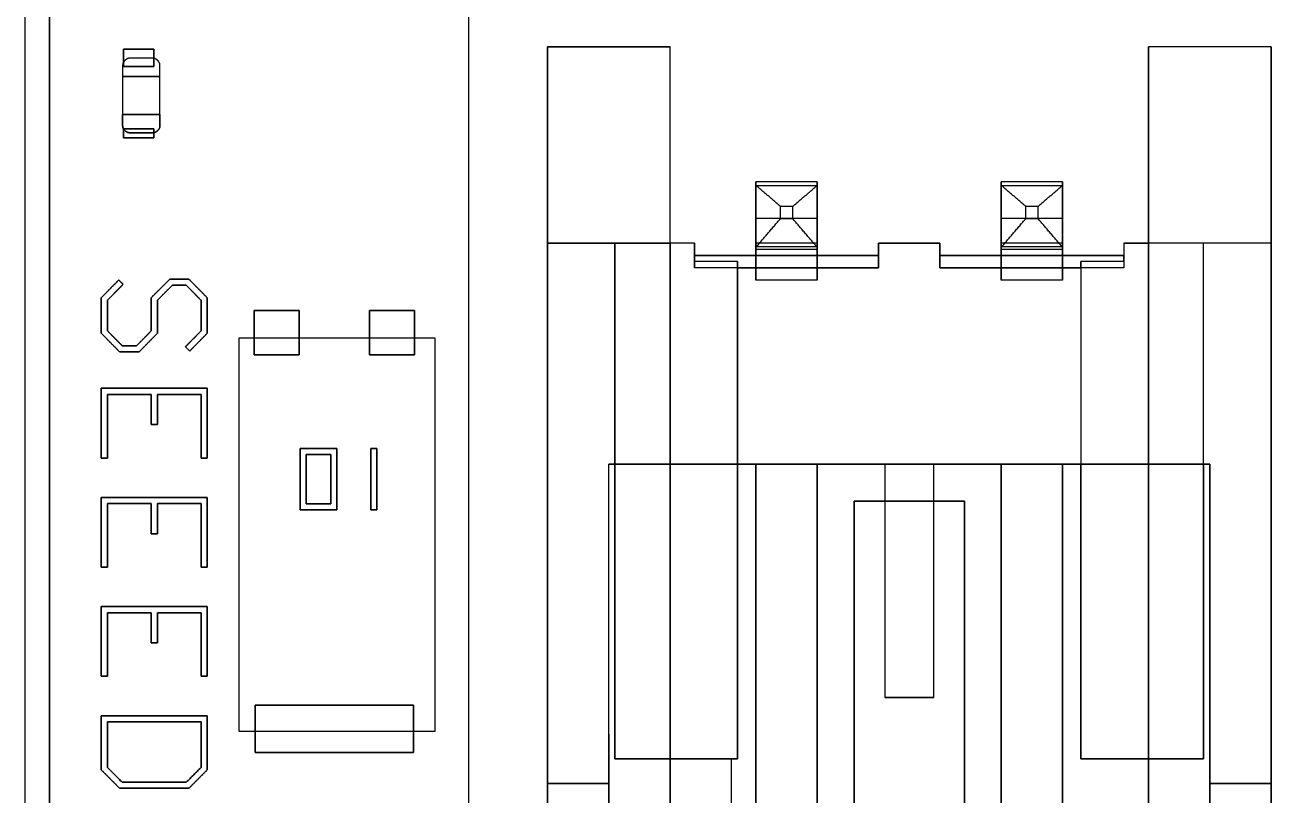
# Model space of a CAD drawing. Header units: millimetres. Extents: x -272 to 522, y -39 to 39.
# Drawn here: x 50.25 to 60.41, y 18.89 to 25.16 of the extents above; entities that cross this region are included whole.
import ezdxf

# ---------------------------------------------------------------- set-up
doc = ezdxf.new("R2010")
doc.units = ezdxf.units.MM
for name, color, linetype, true_color in [('_BLOCK$JST_PH_S2B-PH-K_1x02_P2.00mm_Horizontal', 7, 'Continuous', 0x000000), ('_BLOCK$XIAO-nRF52840', 7, 'Continuous', 0x000000), ('PCB_item$connector', 7, 'Continuous', 0x000000), ('PCB_item$miconboard', 7, 'Continuous', 0x000000)]:
    doc.layers.add(name, color=color, linetype=linetype, true_color=true_color)
doc.layers.get('PCB_item$connector').off()
doc.layers.get('PCB_item$miconboard').off()

# ---------------------------------------------------------------- blocks, each defined once
blk = doc.blocks.new('JST_S2B_PH_K')
at = {"layer": '_BLOCK$JST_PH_S2B-PH-K_1x02_P2.00mm_Horizontal', "extrusion": (-1, 0, 0)}
for centre, radius, end in [((0.3, 2.8, 0.25), 0.55, 180), ((0.3, 2.8, -0.25), 0.55, 180), ((0.3, 2.8, -1.75), 0.55, 180), ((0.3, 2.8, -2.25), 0.55, 180), ((4.65, 2.9, -3.45), 0.4, 270), ((4.65, 2.9, -3.95), 0.4, 270)]:
    blk.add_arc(centre, radius, 90, end, dxfattribs=at)
at = {"layer": '_BLOCK$JST_PH_S2B-PH-K_1x02_P2.00mm_Horizontal', "extrusion": (1, 0, 0)}
for centre, radius, start in [((-0.3, 2.8, -0.25), 0.05, 360), ((-0.3, 2.8, 0.25), 0.05, 360), ((-0.3, 2.8, 1.75), 0.05, 360), ((-0.3, 2.8, 2.25), 0.05, 360), ((-4.65, 2.9, -1.95), 0.4, 270), ((-4.65, 2.9, -1.45), 0.4, 270)]:
    blk.add_arc(centre, radius, start, 90, dxfattribs=at)
at = {"layer": '_BLOCK$JST_PH_S2B-PH-K_1x02_P2.00mm_Horizontal'}
for points in [[(-1.95, 1.35, 3.2), (-1.95, 1.35)], [(-1.95, 1.35), (-1.95, -6.25)], [(-0.95, 1.35), (-1.95, 1.35)], [(-1.95, -0.25, 4.1), (-1.95, 1.35, 3.2)], [(-1.95, 1.35, 3.2), (-0.95, 1.35, 3.2)], [(-0.95, -6.25), (-0.95, 1.35)], [(-0.95, 1.35, 3.2), (-0.95, 1.35)], [(-0.95, -0.25, 4.1), (-0.95, 1.35, 3.2)], [(3.95, 1.35), (2.95, 1.35)], [(2.95, 1.35), (2.95, -6.25)], [(3.95, 1.35, 3.2), (2.95, 1.35, 3.2)], [(2.95, 1.35, 3.2), (2.95, 1.35)], [(2.95, -0.25, 4.1), (2.95, 1.35, 3.2)], [(3.95, -6.25), (3.95, 1.35)], [(3.95, 1.35), (3.95, 1.35, 3.2)], [(3.95, 1.35, 3.2), (3.95, -0.25, 4.1)], [(-0.25, 0.25, 2.8), (-0.25, 0.25, -0.9)], [(0.25, 0.25, -0.9), (-0.25, 0.25, -0.9)], [(-0.25, 0.25, -0.9), (-0.25, -0.05, -1.5)], [(0.25, 0.25, 2.8), (-0.25, 0.25, 2.8)], [(-0.25, 0.218, -3.2), (-0.248, 0.219, -3.202)], [(-0.25, 0.218, -3.2), (-0.25, -0.282, -3.2)], [(-0.25, -0.05, -1.5), (-0.25, 0.218, -3.2)], [(-0.248, 0.219, -3.202), (0.248, 0.219, -3.202)], [(-0.05, 0.05, -3.4), (-0.248, 0.219, -3.202)], [(0.05, 0.05, -3.4), (0.248, 0.219, -3.202)], [(0.248, 0.219, -3.202), (0.25, 0.218, -3.2)], [(0.25, 0.25, 2.8), (0.25, 0.25, -0.9)], [(0.25, 0.25, -0.9), (0.25, -0.05, -1.5)], [(0.25, 0.218, -3.2), (0.25, -0.282, -3.2)], [(0.25, -0.05, -1.5), (0.25, 0.218, -3.2)], [(1.75, 0.25, 2.8), (1.75, 0.25, -0.9)], [(2.25, 0.25, -0.9), (1.75, 0.25, -0.9)], [(1.75, 0.25, -0.9), (1.75, -0.05, -1.5)], [(2.25, 0.25, 2.8), (1.75, 0.25, 2.8)], [(1.75, 0.218, -3.2), (1.752, 0.219, -3.202)], [(1.75, 0.218, -3.2), (1.75, -0.282, -3.2)], [(1.75, -0.05, -1.5), (1.75, 0.218, -3.2)], [(1.752, 0.219, -3.202), (2.248, 0.219, -3.202)], [(1.95, 0.05, -3.4), (1.752, 0.219, -3.202)], [(2.05, 0.05, -3.4), (2.248, 0.219, -3.202)], [(2.248, 0.219, -3.202), (2.25, 0.218, -3.2)], [(2.25, 0.25, 2.8), (2.25, 0.25, -0.9)], [(2.25, 0.25, -0.9), (2.25, -0.05, -1.5)], [(2.25, 0.218, -3.2), (2.25, -0.282, -3.2)], [(2.25, -0.05, -1.5), (2.25, 0.218, -3.2)], [(-0.05, -0.05, -3.4), (-0.05, 0.05, -3.4)], [(0.05, 0.05, -3.4), (-0.05, 0.05, -3.4)], [(0.05, -0.05, -3.4), (0.05, 0.05, -3.4)], [(1.95, -0.05, -3.4), (1.95, 0.05, -3.4)], [(2.05, 0.05, -3.4), (1.95, 0.05, -3.4)], [(2.05, -0.05, -3.4), (2.05, 0.05, -3.4)], [(0.25, -0.05, -1.5), (-0.25, -0.05, -1.5)], [(-0.248, -0.281, -3.202), (-0.05, -0.05, -3.4)], [(-0.05, -0.05, -3.4), (0.05, -0.05, -3.4)], [(0.248, -0.281, -3.202), (0.05, -0.05, -3.4)], [(2.25, -0.05, -1.5), (1.75, -0.05, -1.5)], [(1.752, -0.281, -3.202), (1.95, -0.05, -3.4)], [(1.95, -0.05, -3.4), (2.05, -0.05, -3.4)], [(2.248, -0.281, -3.202), (2.05, -0.05, -3.4)], [(-1.95, -0.25, 4.8), (-1.95, -0.25, 4.1)], [(-1.95, -6.25, 4.8), (-1.95, -0.25, 4.8)], [(-1.4, -0.25, 4.8), (-1.95, -0.25, 4.8)], [(-1.95, -0.25, 4.1), (-0.95, -0.25, 4.1)], [(-0.75, -0.25, 4.2), (-1.4, -0.25, 4.2)], [(-1.4, -0.25, 4.2), (-1.4, -0.25, 4.8)], [(-1.4, -0.25, 4.8), (-1.4, -4.45, 4.8)], [(-1.4, -2.05, 4.2), (-1.4, -0.25, 4.2)], [(-0.75, -0.25, 0.3), (-0.95, -0.25, 0.3)], [(-0.95, -0.25, 0.3), (-0.95, -6.25, 0.3)], [(-0.95, -0.25, 0.3), (-0.95, -0.25, 4.1)], [(-0.75, -0.45, 0.3), (-0.75, -0.25, 0.3)], [(-0.75, -0.25, 0.3), (-0.75, -0.25, 4.2)], [(-0.75, -0.25, 4.2), (-0.75, -0.4, 4.2)], [(-0.25, -0.25, -0.9), (-0.25, -0.25, 2.8)], [(0.25, -0.25, 2.8), (-0.25, -0.25, 2.8)], [(0.25, -0.25, -0.9), (-0.25, -0.25, -0.9)], [(-0.25, -0.55, -1.5), (-0.25, -0.25, -0.9)], [(-0.248, -0.281, -3.202), (-0.25, -0.282, -3.2)], [(-0.25, -0.282, -3.2), (-0.25, -0.55, -1.5)], [(-0.25, -0.35, 3.35), (-0.25, -0.3, 3.35)], [(-0.25, -0.3, 3.35), (0.25, -0.3, 3.35)], [(-0.25, -0.3, 2.85), (-0.25, -0.35, 2.85)], [(-0.25, -0.3, 2.85), (0.25, -0.3, 2.85)], [(0.248, -0.281, -3.202), (-0.248, -0.281, -3.202)], [(0.25, -0.282, -3.2), (0.248, -0.281, -3.202)], [(0.25, -0.25, -0.9), (0.25, -0.25, 2.8)], [(0.25, -0.55, -1.5), (0.25, -0.25, -0.9)], [(0.25, -0.282, -3.2), (0.25, -0.55, -1.5)], [(0.25, -0.35, 3.35), (0.25, -0.3, 3.35)], [(0.25, -0.3, 2.85), (0.25, -0.35, 2.85)], [(0.75, -0.45, 4.8), (0.75, -0.25, 4.8)], [(0.75, -0.25, 4.8), (1.25, -0.25, 4.8)], [(1.25, -0.25, 0.3), (0.75, -0.25, 0.3)], [(0.75, -0.25, 0.3), (0.75, -0.45, 0.3)], [(0.75, -0.25, 4.8), (0.75, -0.25, 0.3)], [(1.25, -0.25, 4.8), (1.25, -0.45, 4.8)], [(1.25, -0.45, 0.3), (1.25, -0.25, 0.3)], [(1.25, -0.25, 0.3), (1.25, -0.25, 4.8)], [(1.75, -0.25, -0.9), (1.75, -0.25, 2.8)], [(2.25, -0.25, 2.8), (1.75, -0.25, 2.8)], [(2.25, -0.25, -0.9), (1.75, -0.25, -0.9)], [(1.75, -0.55, -1.5), (1.75, -0.25, -0.9)], [(1.752, -0.281, -3.202), (1.75, -0.282, -3.2)], [(1.75, -0.282, -3.2), (1.75, -0.55, -1.5)], [(1.75, -0.35, 3.35), (1.75, -0.3, 3.35)], [(1.75, -0.3, 3.35), (2.25, -0.3, 3.35)], [(1.75, -0.3, 2.85), (1.75, -0.35, 2.85)], [(1.75, -0.3, 2.85), (2.25, -0.3, 2.85)], [(2.248, -0.281, -3.202), (1.752, -0.281, -3.202)], [(2.25, -0.282, -3.2), (2.248, -0.281, -3.202)], [(2.25, -0.25, -0.9), (2.25, -0.25, 2.8)], [(2.25, -0.55, -1.5), (2.25, -0.25, -0.9)], [(2.25, -0.282, -3.2), (2.25, -0.55, -1.5)], [(2.25, -0.35, 3.35), (2.25, -0.3, 3.35)], [(2.25, -0.3, 2.85), (2.25, -0.35, 2.85)], [(2.75, -0.25, 4.2), (2.75, -0.25, 0.3)], [(2.75, -0.25, 0.3), (2.95, -0.25, 0.3)], [(3.4, -0.25, 4.2), (2.75, -0.25, 4.2)], [(2.75, -0.25, 0.3), (2.75, -0.45, 0.3)], [(2.75, -0.25, 4.2), (2.75, -0.4, 4.2)], [(3.95, -0.25, 4.1), (2.95, -0.25, 4.1)], [(2.95, -0.25, 0.3), (2.95, -0.25, 4.1)], [(2.95, -6.25, 0.3), (2.95, -0.25, 0.3)], [(3.95, -0.25, 4.8), (3.4, -0.25, 4.8)], [(3.4, -0.25, 4.8), (3.4, -0.25, 4.2)], [(3.4, -4.45, 4.8), (3.4, -0.25, 4.8)], [(3.4, -2.05, 4.2), (3.4, -0.25, 4.2)], [(3.95, -0.25, 4.1), (3.95, -0.25, 4.8)], [(3.95, -0.25, 4.8), (3.95, -6.25, 4.8)], [(-0.75, -0.4, 4.2), (-0.75, -0.35, 3.6)], [(-0.75, -0.35, 3.6), (0.75, -0.35, 3.6)], [(-0.75, -0.35, 3.6), (-0.75, -0.35, 2.6)], [(0.75, -0.35, 2.6), (-0.75, -0.35, 2.6)], [(-0.75, -0.35, 2.6), (-0.75, -0.45, 0.3)], [(-0.4, -0.4, 4.2), (-0.75, -0.4, 4.2)], [(-0.4, -0.45, 4.8), (-0.4, -0.4, 4.2)], [(-0.4, -0.4, 4.2), (-0.4, -2.05, 4.2)], [(0.25, -0.35, 2.85), (-0.25, -0.35, 2.85)], [(-0.25, -0.35, 2.85), (-0.25, -0.35, 3.35)], [(-0.25, -0.35, 3.35), (0.25, -0.35, 3.35)], [(0.25, -0.35, 3.35), (0.25, -0.35, 2.85)], [(0.75, -0.35, 3.6), (0.75, -0.35, 2.6)], [(0.75, -0.45, 4.8), (0.75, -0.35, 3.6)], [(0.75, -0.35, 2.6), (0.75, -0.45, 0.3)], [(1.25, -0.45, 4.8), (1.25, -0.35, 3.6)], [(1.25, -0.35, 3.6), (2.75, -0.35, 3.6)], [(1.25, -0.35, 3.6), (1.25, -0.35, 2.6)], [(2.75, -0.35, 2.6), (1.25, -0.35, 2.6)], [(1.25, -0.35, 2.6), (1.25, -0.45, 0.3)], [(2.25, -0.35, 2.85), (1.75, -0.35, 2.85)], [(1.75, -0.35, 2.85), (1.75, -0.35, 3.35)], [(1.75, -0.35, 3.35), (2.25, -0.35, 3.35)], [(2.25, -0.35, 3.35), (2.25, -0.35, 2.85)], [(2.75, -0.4, 4.2), (2.4, -0.4, 4.2)], [(2.4, -0.4, 4.2), (2.4, -2.05, 4.2)], [(2.4, -0.45, 4.8), (2.4, -0.4, 4.2)], [(2.75, -0.35, 3.6), (2.75, -0.35, 2.6)], [(2.75, -0.4, 4.2), (2.75, -0.35, 3.6)], [(2.75, -0.35, 2.6), (2.75, -0.45, 0.3)], [(0.75, -0.45, 0.3), (-0.75, -0.45, 0.3)], [(-0.4, -4.45, 4.8), (-0.4, -0.45, 4.8)], [(-0.4, -0.45, 4.8), (0.75, -0.45, 4.8)], [(1.25, -0.45, 4.8), (2.4, -0.45, 4.8)], [(2.75, -0.45, 0.3), (1.25, -0.45, 0.3)], [(2.4, -0.45, 4.8), (2.4, -4.45, 4.8)], [(0.25, -0.55, -1.5), (-0.25, -0.55, -1.5)], [(2.25, -0.55, -1.5), (1.75, -0.55, -1.5)], [(-1.45, -6.25, 0.8), (-1.45, -2.05, 0.8)], [(-1.45, -2.05, 0.8), (0.8, -2.05, 0.8)], [(-1.45, -6.25, 4.2), (-1.45, -2.05, 4.2)], [(-1.45, -2.05, 4.2), (-1.45, -2.05, 0.8)], [(-1.4, -2.05, 4.2), (-1.45, -2.05, 4.2)], [(-1.4, -4.45, 4.2), (-1.4, -2.05, 4.2)], [(-0.4, -2.05, 4.2), (-1.4, -2.05, 4.2)], [(2.4, -2.05, 4.2), (-0.4, -2.05, 4.2)], [(-0.4, -2.05, 4.2), (-0.4, -4.45, 4.2)], [(0.25, -2.05, 2.85), (-0.25, -2.05, 2.85)], [(-0.25, -2.05, 2.85), (-0.25, -2.05, 3.35)], [(-0.25, -2.05, 3.35), (0.25, -2.05, 3.35)], [(-0.25, -5.55, 3.35), (-0.25, -2.05, 3.35)], [(-0.25, -2.05, 2.85), (-0.25, -5.55, 2.85)], [(0.25, -2.05, 3.35), (0.25, -2.05, 2.85)], [(0.25, -5.55, 3.35), (0.25, -2.05, 3.35)], [(0.25, -2.05, 2.85), (0.25, -5.55, 2.85)], [(0.8, -2.05, 0.8), (0.8, -3.95, 0.8)], [(0.8, -2.05, 0.8), (0.8, -2.05, 1.1)], [(0.8, -2.05, 1.1), (1.2, -2.05, 1.1)], [(0.8, -2.05, 1.1), (0.8, -3.95, 1.1)], [(1.2, -3.95, 0.8), (1.2, -2.05, 0.8)], [(1.2, -2.05, 0.8), (3.45, -2.05, 0.8)], [(1.2, -2.05, 1.1), (1.2, -2.05, 0.8)], [(1.2, -3.95, 1.1), (1.2, -2.05, 1.1)], [(2.25, -2.05, 2.85), (1.75, -2.05, 2.85)], [(1.75, -2.05, 2.85), (1.75, -2.05, 3.35)], [(1.75, -2.05, 3.35), (2.25, -2.05, 3.35)], [(1.75, -5.55, 3.35), (1.75, -2.05, 3.35)], [(1.75, -2.05, 2.85), (1.75, -5.55, 2.85)], [(2.25, -2.05, 3.35), (2.25, -2.05, 2.85)], [(2.25, -5.55, 3.35), (2.25, -2.05, 3.35)], [(2.25, -2.05, 2.85), (2.25, -5.55, 2.85)], [(2.4, -4.45, 4.2), (2.4, -2.05, 4.2)], [(3.4, -2.05, 4.2), (2.4, -2.05, 4.2)], [(3.45, -2.05, 4.2), (3.4, -2.05, 4.2)], [(3.4, -2.05, 4.2), (3.4, -4.45, 4.2)], [(3.45, -6.25, 0.8), (3.45, -2.05, 0.8)], [(3.45, -2.05, 0.8), (3.45, -2.05, 4.2)], [(3.45, -2.05, 4.2), (3.45, -6.25, 4.2)], [(1.45, -2.35, 4.8), (0.55, -2.35, 4.8)], [(0.55, -2.35, 4.8), (0.55, -6.25, 4.8)], [(0.55, -6.25, 4.2), (0.55, -2.35, 4.2)], [(0.55, -2.35, 4.2), (1.45, -2.35, 4.2)], [(0.55, -2.35, 4.8), (0.55, -2.35, 4.2)], [(1.45, -6.25, 4.8), (1.45, -2.35, 4.8)], [(1.45, -2.35, 4.2), (1.45, -6.25, 4.2)], [(1.45, -2.35, 4.8), (1.45, -2.35, 4.2)], [(0.8, -3.95, 0.8), (1.2, -3.95, 0.8)], [(1.2, -3.95, 1.1), (0.8, -3.95, 1.1)], [(0.8, -3.95, 1.1), (0.8, -3.95, 0.8)], [(1.2, -3.95, 0.8), (1.2, -3.95, 1.1)], [(-0.4, -4.45, 4.2), (-1.4, -4.45, 4.2)], [(-1.4, -4.45, 4.2), (-1.4, -4.45, 4.8)], [(-1.4, -4.45, 4.8), (-0.95, -4.45, 4.8)], [(-0.95, -4.45, 4.8), (-0.95, -4.45, 4.85)], [(-0.95, -4.45, 4.85), (-0.45, -4.45, 4.85)], [(-0.95, -4.45, 4.8), (-0.95, -6.25, 4.8)], [(-0.95, -4.45, 4.85), (-0.95, -6.25, 4.85)], [(-0.45, -6.25, 4.8), (-0.45, -4.45, 4.8)], [(-0.45, -4.45, 4.8), (-0.4, -4.45, 4.8)], [(-0.45, -4.45, 4.85), (-0.45, -4.45, 4.8)], [(-0.45, -6.25, 4.85), (-0.45, -4.45, 4.85)], [(-0.4, -4.45, 4.2), (-0.4, -4.45, 4.8)], [(2.4, -4.45, 4.8), (3.4, -4.45, 4.8)], [(3.4, -4.45, 4.2), (2.4, -4.45, 4.2)], [(2.4, -4.45, 4.8), (2.4, -4.45, 4.2)], [(3.4, -4.45, 4.8), (3.4, -4.45, 4.2)], [(-1.45, -4.65, 2.5), (-1.95, -4.65, 2.5)], [(-1.95, -4.65, 2.5), (-1.95, -6.25, 2.5)], [(-1.95, -4.65, 3.3), (-1.95, -6.25, 3.3)], [(-1.95, -4.65, 3.3), (-1.45, -4.65, 3.3)], [(-1.45, -6.25, 2.5), (-1.45, -4.65, 2.5)], [(-1.45, -4.65, 3.3), (-1.45, -6.25, 3.3)], [(3.95, -4.65, 2.5), (3.45, -4.65, 2.5)], [(3.45, -4.65, 2.5), (3.45, -6.25, 2.5)], [(3.45, -6.25, 3.3), (3.45, -4.65, 3.3)], [(3.45, -4.65, 3.3), (3.95, -4.65, 3.3)], [(3.95, -6.25, 2.5), (3.95, -4.65, 2.5)], [(3.95, -6.25, 3.3), (3.95, -4.65, 3.3)], [(0.25, -5.55, 3.35), (-0.25, -5.55, 3.35)], [(-0.25, -5.55, 2.85), (-0.25, -5.55, 3.35)], [(-0.25, -5.55, 2.85), (0.25, -5.55, 2.85)], [(-0.25, -5.55, 3.35), (-0.05, -5.75, 3.15)], [(-0.05, -5.75, 3.05), (-0.25, -5.55, 2.85)], [(0.05, -5.75, 3.05), (0.25, -5.55, 2.85)], [(0.25, -5.55, 3.35), (0.05, -5.75, 3.15)], [(0.25, -5.55, 2.85), (0.25, -5.55, 3.35)], [(2.25, -5.55, 3.35), (1.75, -5.55, 3.35)], [(1.75, -5.55, 2.85), (1.75, -5.55, 3.35)], [(1.75, -5.55, 2.85), (2.25, -5.55, 2.85)], [(1.75, -5.55, 3.35), (1.95, -5.75, 3.15)], [(1.95, -5.75, 3.05), (1.75, -5.55, 2.85)], [(2.05, -5.75, 3.05), (2.25, -5.55, 2.85)], [(2.25, -5.55, 3.35), (2.05, -5.75, 3.15)], [(2.25, -5.55, 2.85), (2.25, -5.55, 3.35)], [(-0.05, -5.75, 3.15), (0.05, -5.75, 3.15)], [(-0.05, -5.75, 3.15), (-0.05, -5.75, 3.05)], [(0.05, -5.75, 3.05), (-0.05, -5.75, 3.05)], [(0.05, -5.75, 3.15), (0.05, -5.75, 3.05)], [(1.95, -5.75, 3.15), (2.05, -5.75, 3.15)], [(1.95, -5.75, 3.15), (1.95, -5.75, 3.05)], [(2.05, -5.75, 3.05), (1.95, -5.75, 3.05)], [(2.05, -5.75, 3.15), (2.05, -5.75, 3.05)], [(-1.45, -6.25, 2.5), (-1.95, -6.25, 2.5)], [(-1.95, -6.25, 2.5), (-1.95, -6.25)], [(-1.95, -6.25), (-0.95, -6.25)], [(-1.95, -6.25, 3.3), (-1.95, -6.25, 4.8)], [(-0.95, -6.25, 4.8), (-1.95, -6.25, 4.8)], [(-1.95, -6.25, 3.3), (-1.45, -6.25, 3.3)], [(3.45, -6.25, 0.8), (-1.45, -6.25, 0.8)], [(-1.45, -6.25, 0.8), (-1.45, -6.25, 2.5)], [(-1.45, -6.25, 3.3), (-1.45, -6.25, 4.2)], [(-1.45, -6.25, 4.2), (0.55, -6.25, 4.2)], [(-0.95, -6.25, 0.3), (2.95, -6.25, 0.3)], [(-0.95, -6.25), (-0.95, -6.25, 0.3)], [(-0.45, -6.25, 4.85), (-0.95, -6.25, 4.85)], [(-0.95, -6.25, 4.85), (-0.95, -6.25, 4.8)], [(0.55, -6.25, 4.8), (-0.45, -6.25, 4.8)], [(-0.45, -6.25, 4.8), (-0.45, -6.25, 4.85)], [(0.55, -6.25, 4.2), (0.55, -6.25, 4.8)], [(3.95, -6.25, 4.8), (1.45, -6.25, 4.8)], [(1.45, -6.25, 4.8), (1.45, -6.25, 4.2)], [(1.45, -6.25, 4.2), (3.45, -6.25, 4.2)], [(2.95, -6.25, 0.3), (2.95, -6.25)], [(2.95, -6.25), (3.95, -6.25)], [(3.45, -6.25, 2.5), (3.95, -6.25, 2.5)], [(3.45, -6.25, 2.5), (3.45, -6.25, 0.8)], [(3.45, -6.25, 4.2), (3.45, -6.25, 3.3)], [(3.45, -6.25, 3.3), (3.95, -6.25, 3.3)], [(3.95, -6.25, 2.5), (3.95, -6.25)], [(3.95, -6.25, 4.8), (3.95, -6.25, 3.3)]]:
    blk.add_open_spline(points, degree=1, dxfattribs=at)
blk = doc.blocks.new('XIAO-nRF52840 v15')
at = {"layer": '_BLOCK$XIAO-nRF52840', "color": 253, "true_color": 0xa0a0a0}
for points in [[(-5.053, 3, -0.011), (-5.053, 3, -12.211)], [(-5.253, 2.8, -0.011), (-5.253, 2.8, -12.211)], [(-5.053, 2.8, -0.011), (-5.053, 2.8, -12.211)], [(-5.253, 1, -12.211), (-5.253, 1, -0.011)], [(-5.053, 1, -0.011), (-5.053, 1, -12.211)]]:
    blk.add_open_spline(points, degree=1, dxfattribs=at)
at = {"layer": '_BLOCK$XIAO-nRF52840'}
for points in [[(-8.397, 1.5, -9.52), (-8.397, 1.5, -6.319)], [(-8.397, 1.5, -6.319), (-6.797, 1.5, -6.319)], [(-6.797, 1.5, -9.52), (-8.397, 1.5, -9.52)], [(-8.397, 1, -9.52), (-8.397, 1.5, -9.52)], [(-8.397, 1.5, -6.319), (-8.397, 1, -6.319)], [(-7.872, 1.5, -7.218), (-7.922, 1.5, -7.218)], [(-7.922, 1.5, -7.218), (-7.922, 1.49, -7.218)], [(-7.922, 1.5, -7.719), (-7.872, 1.5, -7.719)], [(-7.922, 1.49, -7.719), (-7.922, 1.5, -7.719)], [(-7.922, 1.5, -7.218), (-7.922, 1.5, -7.719)], [(-7.922, 1.49, -7.719), (-7.922, 1.5, -7.719)], [(-7.922, 1.5, -7.719), (-7.872, 1.5, -7.719)], [(-7.872, 1.5, -7.218), (-7.922, 1.5, -7.218)], [(-7.922, 1.5, -7.218), (-7.922, 1.49, -7.218)], [(-7.922, 1.5, -7.218), (-7.922, 1.5, -7.719)], [(-7.922, 1.49, -7.218), (-7.872, 1.49, -7.218)], [(-7.872, 1.49, -7.719), (-7.922, 1.49, -7.719)], [(-7.922, 1.49, -7.719), (-7.922, 1.49, -7.218)], [(-7.872, 1.49, -7.719), (-7.922, 1.49, -7.719)], [(-7.922, 1.49, -7.218), (-7.872, 1.49, -7.218)], [(-7.922, 1.49, -7.719), (-7.922, 1.49, -7.218)], [(-7.872, 1.49, -7.218), (-7.872, 1.5, -7.218)], [(-7.872, 1.5, -7.719), (-7.872, 1.5, -7.218)], [(-7.872, 1.49, -7.719), (-7.872, 1.5, -7.719)], [(-7.872, 1.5, -7.719), (-7.872, 1.49, -7.719)], [(-7.872, 1.5, -7.719), (-7.872, 1.5, -7.218)], [(-7.872, 1.5, -7.218), (-7.872, 1.49, -7.218)], [(-7.872, 1.49, -7.218), (-7.872, 1.49, -7.719)], [(-7.872, 1.49, -7.218), (-7.872, 1.49, -7.719)], [(-7.297, 1.5, -7.218), (-7.597, 1.5, -7.218)], [(-7.597, 1.5, -7.218), (-7.597, 1.49, -7.218)], [(-7.597, 1.5, -7.719), (-7.297, 1.5, -7.719)], [(-7.597, 1.49, -7.719), (-7.597, 1.5, -7.719)], [(-7.597, 1.5, -7.218), (-7.597, 1.5, -7.719)], [(-7.597, 1.49, -7.719), (-7.597, 1.5, -7.719)], [(-7.597, 1.5, -7.719), (-7.297, 1.5, -7.719)], [(-7.297, 1.5, -7.218), (-7.597, 1.5, -7.218)], [(-7.597, 1.5, -7.218), (-7.597, 1.49, -7.218)], [(-7.597, 1.5, -7.218), (-7.597, 1.5, -7.719)], [(-7.597, 1.49, -7.218), (-7.297, 1.49, -7.218)], [(-7.297, 1.49, -7.719), (-7.597, 1.49, -7.719)], [(-7.597, 1.49, -7.719), (-7.597, 1.49, -7.218)], [(-7.297, 1.49, -7.719), (-7.597, 1.49, -7.719)], [(-7.597, 1.49, -7.218), (-7.297, 1.49, -7.218)], [(-7.597, 1.49, -7.719), (-7.597, 1.49, -7.218)], [(-7.547, 1.5, -7.268), (-7.347, 1.5, -7.268)], [(-7.547, 1.49, -7.268), (-7.547, 1.5, -7.268)], [(-7.547, 1.5, -7.669), (-7.547, 1.5, -7.268)], [(-7.547, 1.49, -7.669), (-7.547, 1.5, -7.669)], [(-7.347, 1.5, -7.669), (-7.547, 1.5, -7.669)], [(-7.547, 1.49, -7.669), (-7.547, 1.5, -7.669)], [(-7.547, 1.5, -7.669), (-7.547, 1.5, -7.268)], [(-7.547, 1.5, -7.268), (-7.547, 1.49, -7.268)], [(-7.547, 1.5, -7.268), (-7.347, 1.5, -7.268)], [(-7.347, 1.5, -7.669), (-7.547, 1.5, -7.669)], [(-7.347, 1.49, -7.268), (-7.547, 1.49, -7.268)], [(-7.547, 1.49, -7.268), (-7.547, 1.49, -7.669)], [(-7.547, 1.49, -7.669), (-7.347, 1.49, -7.669)], [(-7.547, 1.49, -7.268), (-7.547, 1.49, -7.669)], [(-7.347, 1.49, -7.268), (-7.547, 1.49, -7.268)], [(-7.547, 1.49, -7.669), (-7.347, 1.49, -7.669)], [(-7.347, 1.5, -7.268), (-7.347, 1.5, -7.669)], [(-7.347, 1.49, -7.268), (-7.347, 1.5, -7.268)], [(-7.347, 1.5, -7.669), (-7.347, 1.49, -7.669)], [(-7.347, 1.5, -7.268), (-7.347, 1.49, -7.268)], [(-7.347, 1.5, -7.268), (-7.347, 1.5, -7.669)], [(-7.347, 1.5, -7.669), (-7.347, 1.49, -7.669)], [(-7.347, 1.49, -7.669), (-7.347, 1.49, -7.268)], [(-7.347, 1.49, -7.669), (-7.347, 1.49, -7.268)], [(-7.297, 1.49, -7.218), (-7.297, 1.5, -7.218)], [(-7.297, 1.5, -7.719), (-7.297, 1.5, -7.218)], [(-7.297, 1.49, -7.719), (-7.297, 1.5, -7.719)], [(-7.297, 1.5, -7.719), (-7.297, 1.49, -7.719)], [(-7.297, 1.5, -7.719), (-7.297, 1.5, -7.218)], [(-7.297, 1.5, -7.218), (-7.297, 1.49, -7.218)], [(-7.297, 1.49, -7.218), (-7.297, 1.49, -7.719)], [(-7.297, 1.49, -7.218), (-7.297, 1.49, -7.719)], [(-6.797, 1.5, -6.319), (-6.797, 1.5, -9.52)], [(-6.797, 1.5, -9.52), (-6.797, 1, -9.52)], [(-6.797, 1.5, -6.319), (-6.797, 1, -6.319)], [(-6.154, 1, -4.498), (-6.154, 1.3, -4.498)], [(-6.154, 1.3, -4.498), (-5.849, 1.3, -4.498)], [(-6.154, 1.3, -4.188), (-5.849, 1.3, -4.188)], [(-6.154, 1.3, -4.498), (-6.154, 1.3, -4.188)], [(-6.154, 1, -4.188), (-6.154, 1.3, -4.188)], [(-6.154, 1, -4.498), (-6.154, 1.3, -4.498)], [(-6.154, 1.3, -4.498), (-5.849, 1.3, -4.498)], [(-6.154, 1, -4.585), (-6.154, 1.3, -4.585)], [(-6.154, 1.3, -4.585), (-6.152, 1.3, -4.605)], [(-6.154, 1.3, -4.498), (-6.154, 1.3, -4.585)], [(-6.154, 1.3, -4.188), (-6.154, 1, -4.188)], [(-5.849, 1.3, -4.188), (-6.154, 1.3, -4.188)], [(-6.154, 1.3, -4.188), (-6.154, 1.3, -4.102)], [(-6.154, 1, -4.102), (-6.154, 1.3, -4.102)], [(-6.154, 1.3, -4.102), (-6.152, 1.3, -4.082)], [(-6.152, 1.3, -4.605), (-6.152, 1, -4.605)], [(-6.152, 1.3, -4.605), (-6.142, 1.3, -4.623)], [(-6.152, 1, -4.082), (-6.152, 1.3, -4.082)], [(-6.152, 1.3, -4.082), (-6.142, 1.3, -4.064)], [(-6.142, 1.3, -4.623), (-6.142, 1, -4.623)], [(-6.142, 1.3, -4.623), (-6.129, 1.3, -4.635)], [(-6.142, 1, -4.064), (-6.142, 1.3, -4.064)], [(-6.142, 1.3, -4.064), (-6.129, 1.3, -4.051)], [(-6.129, 1.3, -4.635), (-6.129, 1, -4.635)], [(-6.129, 1.3, -4.635), (-6.111, 1.3, -4.645)], [(-6.129, 1, -4.051), (-6.129, 1.3, -4.051)], [(-6.129, 1.3, -4.051), (-6.111, 1.3, -4.041)], [(-6.111, 1.3, -4.645), (-6.111, 1, -4.645)], [(-6.111, 1.3, -4.645), (-6.091, 1.3, -4.648)], [(-6.111, 1, -4.041), (-6.111, 1.3, -4.041)], [(-6.111, 1.3, -4.041), (-6.091, 1.3, -4.038)], [(-6.091, 1.3, -4.648), (-6.091, 1, -4.648)], [(-6.091, 1.3, -4.648), (-5.913, 1.3, -4.648)], [(-6.091, 1.3, -4.038), (-5.913, 1.3, -4.038)], [(-6.091, 1, -4.038), (-6.091, 1.3, -4.038)], [(-5.913, 1.3, -4.648), (-5.913, 1, -4.648)], [(-5.913, 1.3, -4.648), (-5.893, 1.3, -4.645)], [(-5.913, 1, -4.038), (-5.913, 1.3, -4.038)], [(-5.913, 1.3, -4.038), (-5.893, 1.3, -4.041)], [(-5.893, 1.3, -4.645), (-5.893, 1, -4.645)], [(-5.893, 1.3, -4.645), (-5.875, 1.3, -4.635)], [(-5.893, 1, -4.041), (-5.893, 1.3, -4.041)], [(-5.893, 1.3, -4.041), (-5.875, 1.3, -4.051)], [(-5.875, 1.3, -4.635), (-5.875, 1, -4.635)], [(-5.875, 1.3, -4.635), (-5.862, 1.3, -4.623)], [(-5.875, 1, -4.051), (-5.875, 1.3, -4.051)], [(-5.875, 1.3, -4.051), (-5.862, 1.3, -4.064)], [(-5.862, 1.3, -4.623), (-5.862, 1, -4.623)], [(-5.862, 1.3, -4.623), (-5.852, 1.3, -4.605)], [(-5.862, 1, -4.064), (-5.862, 1.3, -4.064)], [(-5.862, 1.3, -4.064), (-5.852, 1.3, -4.082)], [(-5.852, 1.3, -4.605), (-5.852, 1, -4.605)], [(-5.852, 1.3, -4.605), (-5.849, 1.3, -4.585)], [(-5.852, 1, -4.082), (-5.852, 1.3, -4.082)], [(-5.852, 1.3, -4.082), (-5.849, 1.3, -4.102)], [(-5.849, 1.3, -4.498), (-5.849, 1, -4.498)], [(-5.849, 1.3, -4.188), (-5.849, 1.3, -4.498)], [(-5.849, 1.3, -4.188), (-5.849, 1, -4.188)], [(-5.849, 1.3, -4.498), (-5.849, 1, -4.498)], [(-5.849, 1, -4.585), (-5.849, 1.3, -4.585)], [(-5.849, 1.3, -4.585), (-5.849, 1.3, -4.498)], [(-5.849, 1, -4.188), (-5.849, 1.3, -4.188)], [(-5.849, 1.3, -4.102), (-5.849, 1.3, -4.188)], [(-5.849, 1, -4.102), (-5.849, 1.3, -4.102)], [(-8.673, 1, -13.096), (-8.673, 1, 0.874)], [(-6.797, 1, -9.52), (-8.397, 1, -9.52)], [(-8.397, 1, -6.319), (-6.797, 1, -6.319)], [(-8.397, 1, -9.52), (-8.397, 1, -6.319)], [(-8.229, 0.99, -6.455), (-8.229, 1, -6.455)], [(-8.229, 1, -6.455), (-7.863, 1, -6.455)], [(-7.863, 1, -6.095), (-8.229, 1, -6.095)], [(-8.229, 1, -6.095), (-8.229, 0.99, -6.095)], [(-8.229, 1, -6.095), (-8.229, 1, -6.455)], [(-7.863, 1, -6.095), (-8.229, 1, -6.095)], [(-8.229, 1, -6.095), (-8.229, 0.99, -6.095)], [(-8.229, 1, -6.455), (-7.863, 1, -6.455)], [(-8.229, 0.99, -6.455), (-8.229, 1, -6.455)], [(-8.229, 1, -6.095), (-8.229, 1, -6.455)], [(-7.863, 0.99, -6.455), (-8.229, 0.99, -6.455)], [(-8.229, 0.99, -6.095), (-7.863, 0.99, -6.095)], [(-8.229, 0.99, -6.455), (-8.229, 0.99, -6.095)], [(-8.229, 0.99, -6.095), (-7.863, 0.99, -6.095)], [(-7.863, 0.99, -6.455), (-8.229, 0.99, -6.455)], [(-8.229, 0.99, -6.455), (-8.229, 0.99, -6.095)], [(-6.931, 1, -9.308), (-8.221, 1, -9.308)], [(-8.221, 1, -9.308), (-8.221, 0.99, -9.308)], [(-8.221, 1, -9.308), (-8.221, 1, -9.694)], [(-8.221, 1, -9.694), (-8.221, 0.99, -9.694)], [(-8.221, 1, -9.694), (-6.931, 1, -9.694)], [(-8.221, 1, -9.694), (-6.931, 1, -9.694)], [(-8.221, 0.99, -9.694), (-8.221, 1, -9.694)], [(-8.221, 1, -9.308), (-8.221, 1, -9.694)], [(-8.221, 0.99, -9.308), (-8.221, 1, -9.308)], [(-6.931, 1, -9.308), (-8.221, 1, -9.308)], [(-8.221, 0.99, -9.308), (-6.931, 0.99, -9.308)], [(-8.221, 0.99, -9.694), (-8.221, 0.99, -9.308)], [(-6.931, 0.99, -9.694), (-8.221, 0.99, -9.694)], [(-8.221, 0.99, -9.694), (-6.931, 0.99, -9.694)], [(-8.221, 0.99, -9.308), (-8.221, 0.99, -9.694)], [(-6.931, 0.99, -9.308), (-8.221, 0.99, -9.308)], [(-7.863, 1, -6.455), (-7.863, 0.99, -6.455)], [(-7.863, 1, -6.455), (-7.863, 1, -6.095)], [(-7.863, 1, -6.095), (-7.863, 0.99, -6.095)], [(-7.863, 0.99, -6.095), (-7.863, 1, -6.095)], [(-7.863, 1, -6.455), (-7.863, 1, -6.095)], [(-7.863, 0.99, -6.455), (-7.863, 1, -6.455)], [(-7.863, 0.99, -6.095), (-7.863, 0.99, -6.455)], [(-7.863, 0.99, -6.095), (-7.863, 0.99, -6.455)], [(-7.289, 0.99, -6.095), (-7.289, 1, -6.095)], [(-7.289, 1, -6.095), (-7.289, 1, -6.455)], [(-7.289, 1, -6.455), (-7.289, 0.99, -6.455)], [(-7.289, 1, -6.455), (-6.923, 1, -6.455)], [(-6.923, 1, -6.095), (-7.289, 1, -6.095)], [(-7.289, 1, -6.455), (-6.923, 1, -6.455)], [(-7.289, 0.99, -6.455), (-7.289, 1, -6.455)], [(-7.289, 1, -6.095), (-7.289, 1, -6.455)], [(-7.289, 0.99, -6.095), (-7.289, 1, -6.095)], [(-6.923, 1, -6.095), (-7.289, 1, -6.095)], [(-7.289, 0.99, -6.455), (-7.289, 0.99, -6.095)], [(-6.923, 0.99, -6.455), (-7.289, 0.99, -6.455)], [(-7.289, 0.99, -6.095), (-6.923, 0.99, -6.095)], [(-6.923, 0.99, -6.455), (-7.289, 0.99, -6.455)], [(-7.289, 0.99, -6.455), (-7.289, 0.99, -6.095)], [(-7.289, 0.99, -6.095), (-6.923, 0.99, -6.095)], [(-6.931, 0.99, -9.694), (-6.931, 1, -9.694)], [(-6.931, 1, -9.694), (-6.931, 1, -9.308)], [(-6.931, 1, -9.308), (-6.931, 0.99, -9.308)], [(-6.931, 1, -9.694), (-6.931, 1, -9.308)], [(-6.931, 0.99, -9.694), (-6.931, 1, -9.694)], [(-6.931, 1, -9.308), (-6.931, 0.99, -9.308)], [(-6.931, 0.99, -9.308), (-6.931, 0.99, -9.694)], [(-6.931, 0.99, -9.694), (-6.931, 0.99, -9.308)], [(-6.923, 1, -6.455), (-6.923, 0.99, -6.455)], [(-6.923, 1, -6.455), (-6.923, 1, -6.095)], [(-6.923, 1, -6.095), (-6.923, 0.99, -6.095)], [(-6.923, 1, -6.455), (-6.923, 1, -6.095)], [(-6.923, 0.99, -6.455), (-6.923, 1, -6.455)], [(-6.923, 1, -6.095), (-6.923, 0.99, -6.095)], [(-6.923, 0.99, -6.095), (-6.923, 0.99, -6.455)], [(-6.923, 0.99, -6.095), (-6.923, 0.99, -6.455)], [(-6.797, 1, -6.319), (-6.797, 1, -9.52)], [(-5.676, 1, -7.617), (-6.539, 1, -7.617)], [(-6.539, 1, -7.617), (-6.539, 1, -8.185)], [(-6.539, 1, -8.185), (-6.489, 1, -8.185)], [(-5.676, 1, -6.728), (-6.539, 1, -6.728)], [(-6.539, 1, -6.728), (-6.539, 1, -7.296)], [(-6.539, 1, -7.296), (-6.489, 1, -7.296)], [(-5.676, 1, -8.506), (-6.539, 1, -8.506)], [(-6.539, 1, -8.506), (-6.539, 1, -9.072)], [(-6.539, 1, -9.072), (-6.489, 1, -9.072)], [(-6.539, 1, -5.99), (-6.539, 1, -6.28)], [(-5.676, 1, -9.395), (-6.539, 1, -9.395)], [(-6.539, 1, -9.395), (-6.539, 1, -9.836)], [(-6.539, 1, -9.395), (-6.539, 0.99, -9.395)], [(-6.539, 1, -9.836), (-6.39, 1, -9.986)], [(-6.539, 0.99, -9.836), (-6.539, 1, -9.836)], [(-6.539, 1, -6.28), (-6.397, 1, -6.425)], [(-6.539, 0.99, -6.28), (-6.539, 1, -6.28)], [(-6.539, 0.99, -5.99), (-6.539, 1, -5.99)], [(-6.39, 1, -5.839), (-6.539, 1, -5.99)], [(-6.539, 0.99, -9.072), (-6.539, 1, -9.072)], [(-6.539, 0.99, -8.506), (-6.539, 1, -8.506)], [(-6.539, 0.99, -7.296), (-6.539, 1, -7.296)], [(-6.539, 0.99, -6.728), (-6.539, 1, -6.728)], [(-6.539, 0.99, -8.185), (-6.539, 1, -8.185)], [(-6.539, 0.99, -7.617), (-6.539, 1, -7.617)], [(-6.539, 0.99, -9.395), (-5.676, 0.99, -9.395)], [(-6.39, 0.99, -9.986), (-6.539, 0.99, -9.836)], [(-6.539, 0.99, -9.836), (-6.539, 0.99, -9.395)], [(-6.397, 0.99, -6.425), (-6.539, 0.99, -6.28)], [(-6.539, 0.99, -6.28), (-6.539, 0.99, -5.99)], [(-6.539, 0.99, -5.99), (-6.39, 0.99, -5.839)], [(-6.489, 0.99, -9.072), (-6.539, 0.99, -9.072)], [(-6.539, 0.99, -9.072), (-6.539, 0.99, -8.506)], [(-6.539, 0.99, -8.506), (-5.676, 0.99, -8.506)], [(-6.489, 0.99, -7.296), (-6.539, 0.99, -7.296)], [(-6.539, 0.99, -7.296), (-6.539, 0.99, -6.728)], [(-6.539, 0.99, -6.728), (-5.676, 0.99, -6.728)], [(-6.489, 0.99, -8.185), (-6.539, 0.99, -8.185)], [(-6.539, 0.99, -8.185), (-6.539, 0.99, -7.617)], [(-6.539, 0.99, -7.617), (-5.676, 0.99, -7.617)], [(-6.489, 1, -8.185), (-6.489, 1, -7.667)], [(-6.489, 1, -7.667), (-6.133, 1, -7.667)], [(-6.489, 1, -7.296), (-6.489, 1, -6.778)], [(-6.489, 1, -6.778), (-6.133, 1, -6.778)], [(-6.489, 1, -9.072), (-6.489, 1, -8.556)], [(-6.489, 1, -8.556), (-6.133, 1, -8.556)], [(-6.489, 1, -6.26), (-6.489, 1, -6.011)], [(-6.369, 1, -9.936), (-6.489, 1, -9.816)], [(-6.489, 1, -9.816), (-6.489, 0.99, -9.816)], [(-6.489, 1, -9.445), (-5.726, 1, -9.445)], [(-6.489, 0.99, -9.445), (-6.489, 1, -9.445)], [(-6.489, 1, -9.816), (-6.489, 1, -9.445)], [(-6.489, 1, -6.011), (-6.369, 1, -5.889)], [(-6.489, 0.99, -6.011), (-6.489, 1, -6.011)], [(-6.489, 0.99, -6.26), (-6.489, 1, -6.26)], [(-6.362, 1, -6.39), (-6.489, 1, -6.26)], [(-6.489, 0.99, -8.556), (-6.489, 1, -8.556)], [(-6.489, 0.99, -9.072), (-6.489, 1, -9.072)], [(-6.489, 0.99, -6.778), (-6.489, 1, -6.778)], [(-6.489, 0.99, -7.296), (-6.489, 1, -7.296)], [(-6.489, 0.99, -7.667), (-6.489, 1, -7.667)], [(-6.489, 0.99, -8.185), (-6.489, 1, -8.185)], [(-6.489, 0.99, -9.816), (-6.369, 0.99, -9.936)], [(-5.726, 0.99, -9.445), (-6.489, 0.99, -9.445)], [(-6.489, 0.99, -9.445), (-6.489, 0.99, -9.816)], [(-6.369, 0.99, -5.889), (-6.489, 0.99, -6.011)], [(-6.489, 0.99, -6.011), (-6.489, 0.99, -6.26)], [(-6.489, 0.99, -6.26), (-6.362, 0.99, -6.39)], [(-6.133, 0.99, -8.556), (-6.489, 0.99, -8.556)], [(-6.489, 0.99, -8.556), (-6.489, 0.99, -9.072)], [(-6.133, 0.99, -6.778), (-6.489, 0.99, -6.778)], [(-6.489, 0.99, -6.778), (-6.489, 0.99, -7.296)], [(-6.133, 0.99, -7.667), (-6.489, 0.99, -7.667)], [(-6.489, 0.99, -7.667), (-6.489, 0.99, -8.185)], [(-6.397, 1, -6.425), (-6.362, 1, -6.39)], [(-6.397, 0.99, -6.425), (-6.397, 1, -6.425)], [(-6.362, 0.99, -6.39), (-6.397, 0.99, -6.425)], [(-6.235, 1, -5.839), (-6.39, 1, -5.839)], [(-6.39, 1, -9.986), (-5.826, 1, -9.986)], [(-6.39, 0.99, -9.986), (-6.39, 1, -9.986)], [(-6.39, 0.99, -5.839), (-6.39, 1, -5.839)], [(-5.826, 0.99, -9.986), (-6.39, 0.99, -9.986)], [(-6.39, 0.99, -5.839), (-6.235, 0.99, -5.839)], [(-6.369, 1, -5.889), (-6.255, 1, -5.889)], [(-6.369, 0.99, -9.936), (-6.369, 1, -9.936)], [(-5.846, 1, -9.936), (-6.369, 1, -9.936)], [(-6.369, 0.99, -5.889), (-6.369, 1, -5.889)], [(-6.369, 0.99, -9.936), (-5.846, 0.99, -9.936)], [(-6.255, 0.99, -5.889), (-6.369, 0.99, -5.889)], [(-6.362, 1, -6.39), (-6.362, 0.99, -6.39)], [(-6.255, 1, -5.889), (-6.133, 1, -6.011)], [(-6.255, 0.99, -5.889), (-6.255, 1, -5.889)], [(-6.133, 0.99, -6.011), (-6.255, 0.99, -5.889)], [(-6.235, 0.99, -5.839), (-6.235, 1, -5.839)], [(-6.083, 1, -5.99), (-6.235, 1, -5.839)], [(-6.235, 0.99, -5.839), (-6.083, 0.99, -5.99)], [(-5.849, 1, -4.498), (-6.154, 1, -4.498)], [(-6.154, 1, -4.498), (-6.154, 1, -4.188)], [(-6.154, 1, -4.188), (-5.849, 1, -4.188)], [(-5.849, 1, -4.498), (-6.154, 1, -4.498)], [(-6.154, 1, -4.585), (-6.154, 1, -4.498)], [(-6.152, 1, -4.605), (-6.154, 1, -4.585)], [(-6.154, 1, -4.188), (-5.849, 1, -4.188)], [(-6.154, 1, -4.188), (-6.154, 1, -4.102)], [(-6.154, 1, -4.102), (-6.152, 1, -4.082)], [(-6.142, 1, -4.623), (-6.152, 1, -4.605)], [(-6.152, 1, -4.082), (-6.142, 1, -4.064)], [(-6.129, 1, -4.635), (-6.142, 1, -4.623)], [(-6.142, 1, -4.064), (-6.129, 1, -4.051)], [(-6.133, 1, -7.667), (-6.133, 1, -7.913)], [(-6.133, 1, -7.913), (-6.083, 1, -7.913)], [(-6.133, 1, -6.778), (-6.133, 1, -7.024)], [(-6.133, 1, -7.024), (-6.083, 1, -7.024)], [(-6.133, 1, -8.556), (-6.133, 1, -8.802)], [(-6.133, 1, -8.802), (-6.083, 1, -8.802)], [(-6.133, 1, -6.011), (-6.133, 1, -6.28)], [(-6.133, 1, -6.28), (-5.984, 1, -6.432)], [(-6.133, 0.99, -6.28), (-6.133, 1, -6.28)], [(-6.133, 0.99, -6.011), (-6.133, 1, -6.011)], [(-6.133, 0.99, -8.556), (-6.133, 1, -8.556)], [(-6.133, 1, -8.802), (-6.133, 0.99, -8.802)], [(-6.133, 0.99, -6.778), (-6.133, 1, -6.778)], [(-6.133, 1, -7.024), (-6.133, 0.99, -7.024)], [(-6.133, 0.99, -7.667), (-6.133, 1, -7.667)], [(-6.133, 1, -7.913), (-6.133, 0.99, -7.913)], [(-5.984, 0.99, -6.432), (-6.133, 0.99, -6.28)], [(-6.133, 0.99, -6.28), (-6.133, 0.99, -6.011)], [(-6.133, 0.99, -8.802), (-6.133, 0.99, -8.556)], [(-6.083, 0.99, -8.802), (-6.133, 0.99, -8.802)], [(-6.133, 0.99, -7.024), (-6.133, 0.99, -6.778)], [(-6.083, 0.99, -7.024), (-6.133, 0.99, -7.024)], [(-6.133, 0.99, -7.913), (-6.133, 0.99, -7.667)], [(-6.083, 0.99, -7.913), (-6.133, 0.99, -7.913)], [(-6.111, 1, -4.645), (-6.129, 1, -4.635)], [(-6.129, 1, -4.051), (-6.111, 1, -4.041)], [(-6.091, 1, -4.648), (-6.111, 1, -4.645)], [(-6.111, 1, -4.041), (-6.091, 1, -4.038)], [(-5.856, 1, -4.614), (-6.105, 1, -4.614)], [(-6.105, 1, -4.614), (-6.105, 0.99, -4.614)], [(-6.105, 1, -4.614), (-6.105, 1, -4.688)], [(-6.105, 1, -4.688), (-6.105, 0.99, -4.688)], [(-6.105, 1, -4.688), (-5.856, 1, -4.688)], [(-5.856, 1, -3.966), (-6.105, 1, -3.966)], [(-6.105, 1, -3.966), (-6.105, 0.99, -3.966)], [(-6.105, 1, -3.966), (-6.105, 1, -4.106)], [(-6.105, 1, -4.106), (-6.105, 0.99, -4.106)], [(-6.105, 1, -4.106), (-5.856, 1, -4.106)], [(-6.105, 1, -4.106), (-5.856, 1, -4.106)], [(-6.105, 0.99, -4.106), (-6.105, 1, -4.106)], [(-6.105, 1, -3.966), (-6.105, 1, -4.106)], [(-6.105, 0.99, -3.966), (-6.105, 1, -3.966)], [(-5.856, 1, -3.966), (-6.105, 1, -3.966)], [(-6.105, 1, -4.688), (-5.856, 1, -4.688)], [(-6.105, 0.99, -4.688), (-6.105, 1, -4.688)], [(-6.105, 1, -4.614), (-6.105, 1, -4.688)], [(-6.105, 0.99, -4.614), (-6.105, 1, -4.614)], [(-5.856, 1, -4.614), (-6.105, 1, -4.614)], [(-6.105, 0.99, -4.614), (-5.856, 0.99, -4.614)], [(-6.105, 0.99, -4.688), (-6.105, 0.99, -4.614)], [(-5.856, 0.99, -4.688), (-6.105, 0.99, -4.688)], [(-6.105, 0.99, -3.966), (-5.856, 0.99, -3.966)], [(-6.105, 0.99, -4.106), (-6.105, 0.99, -3.966)], [(-5.856, 0.99, -4.106), (-6.105, 0.99, -4.106)], [(-5.856, 0.99, -4.106), (-6.105, 0.99, -4.106)], [(-6.105, 0.99, -4.106), (-6.105, 0.99, -3.966)], [(-6.105, 0.99, -3.966), (-5.856, 0.99, -3.966)], [(-5.856, 0.99, -4.688), (-6.105, 0.99, -4.688)], [(-6.105, 0.99, -4.688), (-6.105, 0.99, -4.614)], [(-6.105, 0.99, -4.614), (-5.856, 0.99, -4.614)], [(-5.913, 1, -4.648), (-6.091, 1, -4.648)], [(-6.091, 1, -4.038), (-5.913, 1, -4.038)], [(-6.083, 1, -7.913), (-6.083, 1, -7.667)], [(-6.083, 1, -7.667), (-5.726, 1, -7.667)], [(-6.083, 1, -7.024), (-6.083, 1, -6.778)], [(-6.083, 1, -6.778), (-5.726, 1, -6.778)], [(-6.083, 1, -8.802), (-6.083, 1, -8.556)], [(-6.083, 1, -8.556), (-5.726, 1, -8.556)], [(-6.083, 1, -6.26), (-6.083, 1, -5.99)], [(-6.083, 0.99, -5.99), (-6.083, 1, -5.99)], [(-6.083, 0.99, -6.26), (-6.083, 1, -6.26)], [(-5.963, 1, -6.382), (-6.083, 1, -6.26)], [(-6.083, 0.99, -8.556), (-6.083, 1, -8.556)], [(-6.083, 0.99, -8.802), (-6.083, 1, -8.802)], [(-6.083, 0.99, -6.778), (-6.083, 1, -6.778)], [(-6.083, 0.99, -7.024), (-6.083, 1, -7.024)], [(-6.083, 0.99, -7.667), (-6.083, 1, -7.667)], [(-6.083, 0.99, -7.913), (-6.083, 1, -7.913)], [(-6.083, 0.99, -5.99), (-6.083, 0.99, -6.26)], [(-6.083, 0.99, -6.26), (-5.963, 0.99, -6.382)], [(-5.726, 0.99, -8.556), (-6.083, 0.99, -8.556)], [(-6.083, 0.99, -8.556), (-6.083, 0.99, -8.802)], [(-5.726, 0.99, -6.778), (-6.083, 0.99, -6.778)], [(-6.083, 0.99, -6.778), (-6.083, 0.99, -7.024)], [(-5.726, 0.99, -7.667), (-6.083, 0.99, -7.667)], [(-6.083, 0.99, -7.667), (-6.083, 0.99, -7.913)], [(-5.984, 1, -6.432), (-5.826, 1, -6.432)], [(-5.984, 0.99, -6.432), (-5.984, 1, -6.432)], [(-5.826, 0.99, -6.432), (-5.984, 0.99, -6.432)], [(-5.847, 1, -6.382), (-5.963, 1, -6.382)], [(-5.963, 0.99, -6.382), (-5.963, 1, -6.382)], [(-5.963, 0.99, -6.382), (-5.847, 0.99, -6.382)], [(-5.893, 1, -4.645), (-5.913, 1, -4.648)], [(-5.913, 1, -4.038), (-5.893, 1, -4.041)], [(-5.875, 1, -4.635), (-5.893, 1, -4.645)], [(-5.893, 1, -4.041), (-5.875, 1, -4.051)], [(-5.862, 1, -4.623), (-5.875, 1, -4.635)], [(-5.875, 1, -4.051), (-5.862, 1, -4.064)], [(-5.852, 1, -4.605), (-5.862, 1, -4.623)], [(-5.862, 1, -4.064), (-5.852, 1, -4.082)], [(-5.856, 0.99, -4.614), (-5.856, 1, -4.614)], [(-5.856, 1, -4.688), (-5.856, 0.99, -4.688)], [(-5.856, 1, -4.688), (-5.856, 1, -4.614)], [(-5.856, 0.99, -3.966), (-5.856, 1, -3.966)], [(-5.856, 1, -4.106), (-5.856, 0.99, -4.106)], [(-5.856, 1, -4.106), (-5.856, 1, -3.966)], [(-5.856, 1, -4.106), (-5.856, 0.99, -4.106)], [(-5.856, 0.99, -3.966), (-5.856, 1, -3.966)], [(-5.856, 1, -4.106), (-5.856, 1, -3.966)], [(-5.856, 1, -4.688), (-5.856, 0.99, -4.688)], [(-5.856, 0.99, -4.614), (-5.856, 1, -4.614)], [(-5.856, 1, -4.688), (-5.856, 1, -4.614)], [(-5.856, 0.99, -4.614), (-5.856, 0.99, -4.688)], [(-5.856, 0.99, -3.966), (-5.856, 0.99, -4.106)], [(-5.856, 0.99, -3.966), (-5.856, 0.99, -4.106)], [(-5.856, 0.99, -4.614), (-5.856, 0.99, -4.688)], [(-5.854, 1, -5.881), (-5.726, 1, -6.011)], [(-5.854, 0.99, -5.881), (-5.854, 1, -5.881)], [(-5.818, 1, -5.846), (-5.854, 1, -5.881)], [(-5.726, 0.99, -6.011), (-5.854, 0.99, -5.881)], [(-5.854, 0.99, -5.881), (-5.818, 0.99, -5.846)], [(-5.849, 1, -4.585), (-5.852, 1, -4.605)], [(-5.852, 1, -4.082), (-5.849, 1, -4.102)], [(-5.849, 1, -4.188), (-5.849, 1, -4.498)], [(-5.849, 1, -4.498), (-5.849, 1, -4.585)], [(-5.849, 1, -4.102), (-5.849, 1, -4.188)], [(-5.847, 0.99, -6.382), (-5.847, 1, -6.382)], [(-5.726, 1, -6.26), (-5.847, 1, -6.382)], [(-5.847, 0.99, -6.382), (-5.726, 0.99, -6.26)], [(-5.846, 0.99, -9.936), (-5.846, 1, -9.936)], [(-5.726, 1, -9.816), (-5.846, 1, -9.936)], [(-5.846, 0.99, -9.936), (-5.726, 0.99, -9.816)], [(-5.826, 1, -9.986), (-5.676, 1, -9.836)], [(-5.826, 0.99, -9.986), (-5.826, 1, -9.986)], [(-5.826, 1, -6.432), (-5.676, 1, -6.28)], [(-5.826, 0.99, -6.432), (-5.826, 1, -6.432)], [(-5.676, 0.99, -9.836), (-5.826, 0.99, -9.986)], [(-5.676, 0.99, -6.28), (-5.826, 0.99, -6.432)], [(-5.818, 0.99, -5.846), (-5.818, 1, -5.846)], [(-5.676, 1, -5.99), (-5.818, 1, -5.846)], [(-5.818, 0.99, -5.846), (-5.676, 0.99, -5.99)], [(-5.726, 1, -7.667), (-5.726, 1, -8.185)], [(-5.726, 1, -8.185), (-5.676, 1, -8.185)], [(-5.726, 1, -6.778), (-5.726, 1, -7.296)], [(-5.726, 1, -7.296), (-5.676, 1, -7.296)], [(-5.726, 1, -8.556), (-5.726, 1, -9.072)], [(-5.726, 1, -9.072), (-5.676, 1, -9.072)], [(-5.726, 1, -6.011), (-5.726, 1, -6.26)], [(-5.726, 0.99, -9.816), (-5.726, 1, -9.816)], [(-5.726, 1, -9.445), (-5.726, 1, -9.816)], [(-5.726, 0.99, -9.445), (-5.726, 1, -9.445)], [(-5.726, 0.99, -6.26), (-5.726, 1, -6.26)], [(-5.726, 0.99, -6.011), (-5.726, 1, -6.011)], [(-5.726, 0.99, -9.072), (-5.726, 1, -9.072)], [(-5.726, 0.99, -8.556), (-5.726, 1, -8.556)], [(-5.726, 0.99, -7.296), (-5.726, 1, -7.296)], [(-5.726, 0.99, -6.778), (-5.726, 1, -6.778)], [(-5.726, 0.99, -8.185), (-5.726, 1, -8.185)], [(-5.726, 0.99, -7.667), (-5.726, 1, -7.667)], [(-5.726, 0.99, -9.816), (-5.726, 0.99, -9.445)], [(-5.726, 0.99, -6.26), (-5.726, 0.99, -6.011)], [(-5.676, 0.99, -9.072), (-5.726, 0.99, -9.072)], [(-5.726, 0.99, -9.072), (-5.726, 0.99, -8.556)], [(-5.676, 0.99, -7.296), (-5.726, 0.99, -7.296)], [(-5.726, 0.99, -7.296), (-5.726, 0.99, -6.778)], [(-5.676, 0.99, -8.185), (-5.726, 0.99, -8.185)], [(-5.726, 0.99, -8.185), (-5.726, 0.99, -7.667)], [(-5.676, 1, -8.185), (-5.676, 1, -7.617)], [(-5.676, 1, -7.296), (-5.676, 1, -6.728)], [(-5.676, 1, -9.072), (-5.676, 1, -8.506)], [(-5.676, 1, -6.28), (-5.676, 1, -5.99)], [(-5.676, 1, -9.836), (-5.676, 1, -9.395)], [(-5.676, 0.99, -9.395), (-5.676, 1, -9.395)], [(-5.676, 0.99, -9.836), (-5.676, 1, -9.836)], [(-5.676, 0.99, -5.99), (-5.676, 1, -5.99)], [(-5.676, 0.99, -6.28), (-5.676, 1, -6.28)], [(-5.676, 0.99, -8.506), (-5.676, 1, -8.506)], [(-5.676, 0.99, -9.072), (-5.676, 1, -9.072)], [(-5.676, 0.99, -6.728), (-5.676, 1, -6.728)], [(-5.676, 0.99, -7.296), (-5.676, 1, -7.296)], [(-5.676, 0.99, -7.617), (-5.676, 1, -7.617)], [(-5.676, 0.99, -8.185), (-5.676, 1, -8.185)], [(-5.676, 0.99, -9.395), (-5.676, 0.99, -9.836)], [(-5.676, 0.99, -5.99), (-5.676, 0.99, -6.28)], [(-5.676, 0.99, -8.506), (-5.676, 0.99, -9.072)], [(-5.676, 0.99, -6.728), (-5.676, 0.99, -7.296)], [(-5.676, 0.99, -7.617), (-5.676, 0.99, -8.185)], [(-8.673, -0.25, -13.096), (-8.673, -0.25, 0.874)]]:
    blk.add_open_spline(points, degree=1, dxfattribs=at)

msp = doc.modelspace()

# ---------------------------------------------------------------- block references
at = {"layer": 'PCB_item$connector', "rotation": 360}
msp.add_blockref('JST_S2B_PH_K', (56.462, 23.631, 1.65), dxfattribs=at)
at = {"layer": 'PCB_item$miconboard', "extrusion": (2.66187e-15, 1, 1.11022e-16), "rotation": 360}
msp.add_blockref('XIAO-nRF52840 v15', (-45.2, 1.9, 28.927), dxfattribs=at)

doc.saveas('drawing.dxf')
